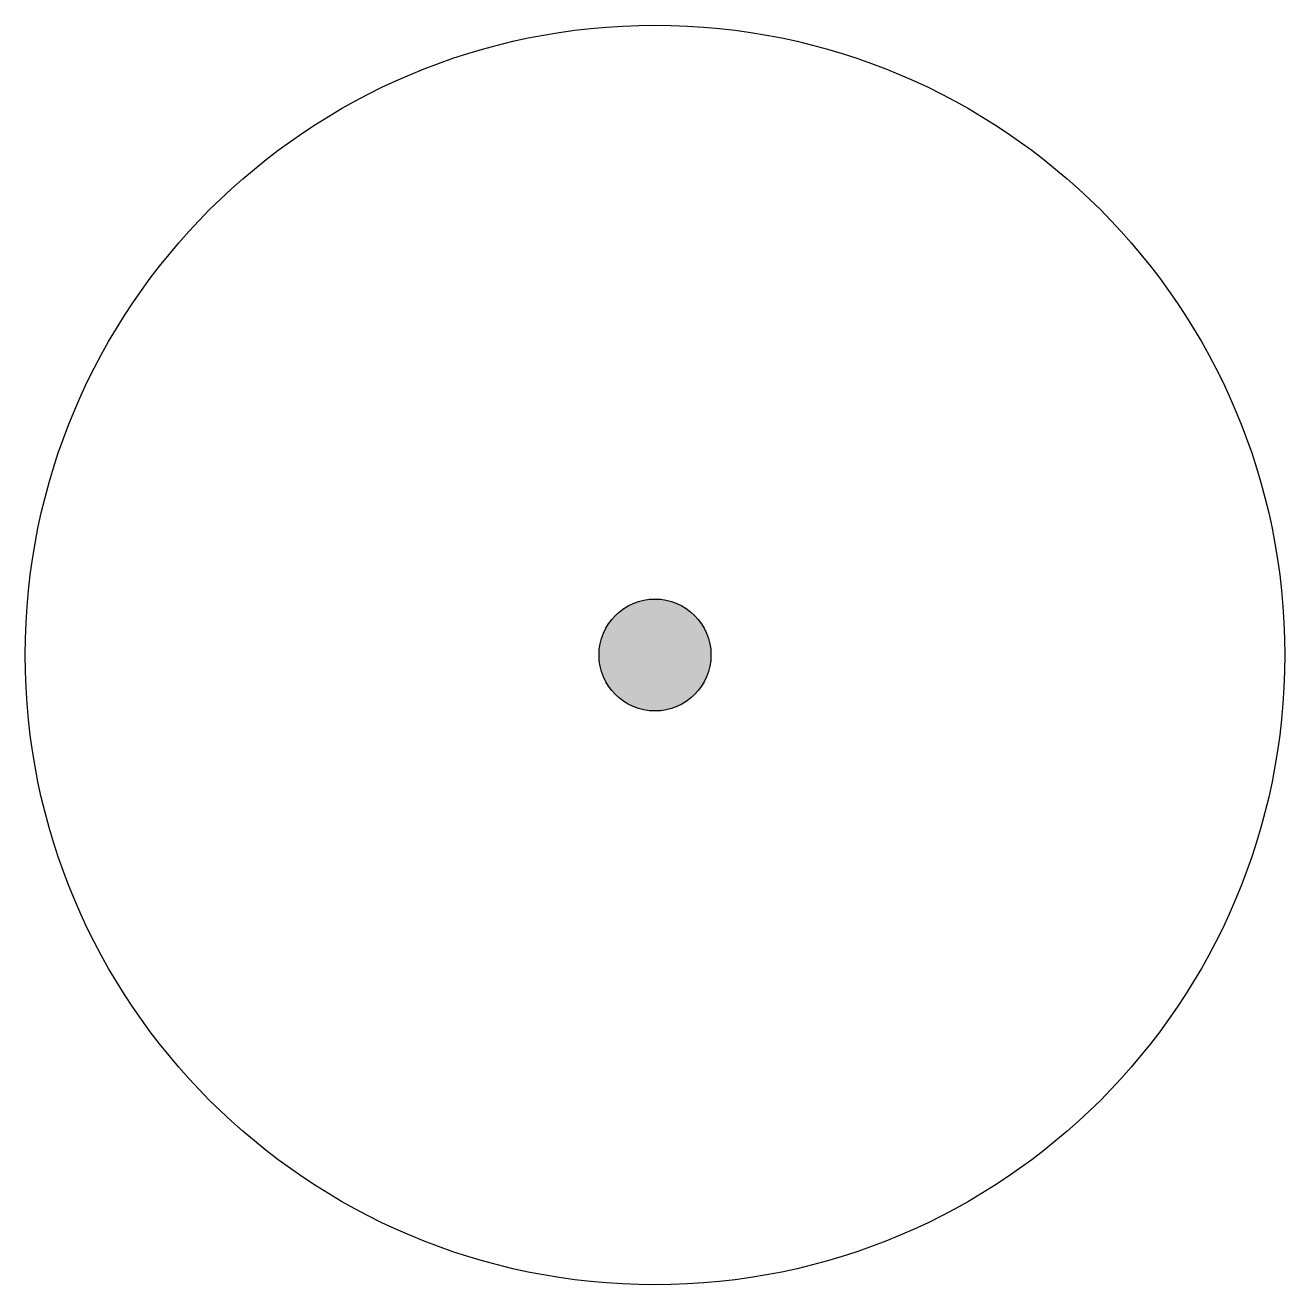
# Model space of a CAD drawing. Header units: metres. Extents: x -1.69 to 1.69, y -1.68 to 1.69.
import ezdxf

# ---------------------------------------------------------------- set-up
doc = ezdxf.new("R2010")
doc.units = ezdxf.units.M

msp = doc.modelspace()

# ---------------------------------------------------------------- hatches: boundary and pattern name
h = msp.add_hatch(color=256)
edge = h.paths.add_edge_path()
edge.add_arc((-0.002, 0.0034), 0.15, 0, 360)

# ---------------------------------------------------------------- linework, layer by layer
for radius in [1.6875, 0.15]:
    msp.add_circle((-0.002, 0.0034), radius)

doc.saveas('drawing.dxf')
